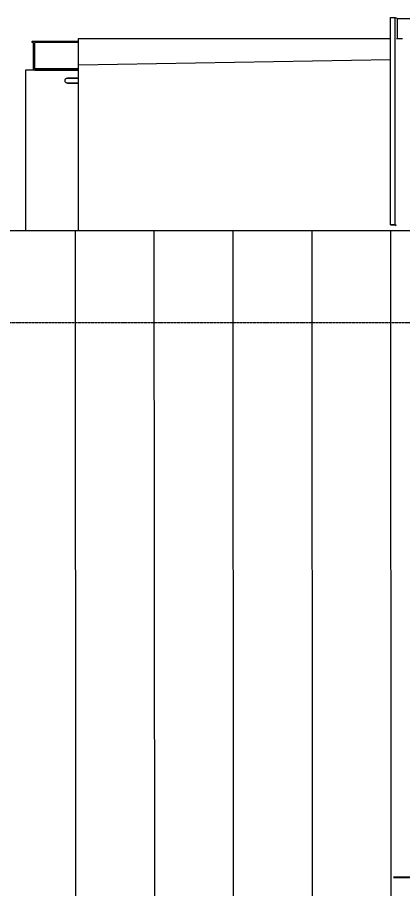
# Model space of a CAD drawing. Header units: millimetres. Extents: x -32 to 417638015, y -35 to 175284279.
# Drawn here: x 416918799 to 416921726, y 175247643 to 175254264 of the extents above; entities that cross this region are included whole.
import ezdxf
from ezdxf import colors
from ezdxf.entities.mleader import LeaderData, LeaderLine
from ezdxf.math import Vec2, Vec3

# ---------------------------------------------------------------- set-up
doc = ezdxf.new("R2010")
doc.units = ezdxf.units.MM
doc.linetypes.add('ADSK_Линия сетки', pattern=[25, 20, -2.5, 0, -2.5])
doc.layers.add('_ЭМ_Надписи', color=7, linetype='Continuous')
for name, color, linetype, lineweight in [('Крыша', 7, 'Continuous', 9), ('Крыша штриховка', 7, 'Continuous', 9), ('Обобщенные модели', 7, 'Continuous', 18), ('Ограждение', 7, 'Continuous', 9), ('Оси', 253, 'Continuous', 9), ('Перекрытие', 7, 'Continuous', 18), ('Стены внутренние', 7, 'Continuous', 18), ('Стены наружные', 7, 'Continuous', 18), ('ШТРИХОВКА', 252, 'Continuous', 15)]:
    doc.layers.add(name, color=color, linetype=linetype, lineweight=lineweight)
doc.layers.add('Линии', color=7, linetype='Continuous', lineweight=9, true_color=0x00a600)
doc.styles.add('ЭОМ', font='isocpeur.ttf', dxfattribs={"width": 0.85, "height": 250})

# ---------------------------------------------------------------- blocks, each defined once
blk = doc.blocks.new('План 2 этажа')
at = {"layer": 'Крыша штриховка'}
h = blk.add_hatch(dxfattribs=at)
h.set_pattern_fill('FP_9', color=8, style=0, pattern_type=2)
h.set_pattern_definition([(270, (842.4123730537249, -16860.62240958988), (600, 3.673940397442059e-14), [])])
h.paths.add_polyline_path([(33323.74141419999, 13727.56721664619), (38561.40118747496, 13727.56721664619), (38561.40118747496, 13870.52345378857), (38536.45710307837, 13870.22959317787), (38450.57776135445, 21210.01757361862), (38450.57776135445, 21260.01757361865), (38561.40118747496, 21260.01757361865), (38561.40118747496, 21280.01757361874), (32084.06945066579, 21280.01757361874), (32132.05771873513, 21244.23041718635), (30695.26032159291, 19317.57779851179), (30795.99259297637, 19317.57779851179), (30775.17312824161, 19257.57779851176), (30650.5154397221, 19257.57779851176), (29869.54052628763, 18211.89248754696), (29870.68898579915, 18210.71753710327), (25704.64487799379, 13743.18219131012), (31635.99602022668, 13727.56721664619), (32964.78362577595, 13727.56721664619)])
h.paths.add_polyline_path([(11561.35737305373, 13740.41590899014), (11561.35737305373, 13740.52121366214), (11526.90253765561, 13740.50661536865)])
h.paths.add_polyline_path([(24101.35259341553, 13747.40304551386), (24081.95149433427, 13775.51460930358), (24089.82529589528, 13775.51460930358), (20054.74841904279, 18104.10539740284), (20056.47840156074, 18105.418891993), (20054.74841904279, 18104.41626330208), (19974.30713672895, 18230.27166646549), (19576.17915188265, 18230.27166646551), (19104.57185560354, 19591.0267576683), (18087.47824895289, 21182.33313963877), (18240.31163832342, 21280.01757361874), (11501.35737305379, 21280.01757361874), (11501.35737305379, 21221.22453347323), (11611.35737305379, 21221.22453347323), (11611.35737305379, 13801.2245334732), (11561.35737305379, 13801.2245334732), (11561.35737305379, 13780.41604760324), (23901.78231951559, 13747.92843756972)])
h.paths.add_polyline_path([(33423.96931647859, 13905.44827715147), (33421.46931647859, 13905.44827715147), (33420.91215508815, 13996.09896663118), (33403.90736204444, 13999.98019967676), (33385.21356566291, 14015.65609071476), (33375.77306504513, 14035.73118272199), (33376.46931647859, 14192.98216862268), (33379.48464731057, 14197.95965622224), (33383.16804628936, 14200.70759348193), (33394.3298871945, 14204.67011636771), (33409.36827938142, 14207.37405657918), (33426.46931647859, 14208.43301834129), (33451.46931647859, 14206.36299698904), (33464.77158981928, 14202.72078343252), (33472.38280845492, 14198.75878977624), (33474.765607793, 14196.98114279278), (33476.46931647859, 14192.98216862228), (33476.46931647859, 14033.81371124303), (33465.56089060195, 14013.16213150732), (33447.17518431653, 13999.5565600233), (33431.46931647859, 13994.83058080769), (33430.7994434975, 13905.44827715147), (33425.17522125307, 13905.44827715147)])
h.paths.add_polyline_path([(16661.35737305379, 13905.44827715147), (16656.35737305379, 13905.44827715147), (16655.80021166336, 13996.09896663129), (16638.79541861964, 13999.98019967687), (16620.10162223811, 14015.65609071486), (16610.66112162033, 14035.73118272208), (16611.35737305379, 14192.98216862257), (16614.37270388578, 14197.95965622235), (16618.05610286456, 14200.70759348203), (16629.21794376971, 14204.67011636782), (16644.25633595663, 14207.3740565793), (16661.35737305379, 14208.43301834139), (16686.35737305379, 14206.36299698914), (16699.65964639449, 14202.72078343262), (16707.27086503012, 14198.75878977635), (16709.6536643682, 14196.98114279288), (16711.35737305379, 14192.98216862278), (16711.35737305379, 14033.8137112431), (16700.44894717715, 14013.16213150743), (16682.06324089185, 13999.55656002341), (16666.35737305379, 13994.8305808078), (16665.6875000727, 13905.44827715147), (16662.65146827931, 13905.44827715147)])
at = {"layer": 'Крыша', "color": 8}
blk.add_line((38561.40118747496, 21280.01757361872), (32084.06945066573, 21280.01757361872), dxfattribs=at)
at = {"layer": 'Линии', "color": 8}
blk.add_line((34124.11013538245, 22542.24068180552), (36495.36088201916, 22583.63101754915), dxfattribs=at)
at = {"layer": 'Обобщенные модели', "color": 8}
for p, q in [((36495.36088201913, 22902.66326534186), (36530.36088201913, 22902.66326534187)), ((36495.36088201914, 21326.97086052233), (36495.36088201913, 22902.66326534186)), ((36530.36088201913, 22902.66326534187), (36547.36088201913, 22894.24132872502)), ((36530.36088201914, 21326.97086052233), (36530.36088201913, 22902.66326534187)), ((36547.36088201913, 22894.24132872502), (36645.06088201913, 22894.24132872502)), ((36547.36088201913, 22742.8210783914), (36547.36088201913, 22894.24132872502)), ((36530.36088201914, 21326.97086052233), (36495.36088201914, 21326.97086052233)), ((36495.36088201914, 21326.97086052233), (36495.36088201914, 21326.71038825584)), ((36495.36088201914, 21326.71038825584), (36529.29717811436, 21326.71038825584)), ((36529.29717811436, 21326.71038825584), (36538.10299180426, 21322.34791738783)), ((36539.98694291386, 21322.20203259732), (36530.36088201914, 21326.97086052233))]:
    blk.add_line(p, q, dxfattribs=at)
at = {"layer": 'Ограждение', "color": 8, "flags": 128}
for points in [[(34020.72826488501, 22422.24068180557), (34020.74426275179, 22423.04046848931), (34020.79223075895, 22423.83897568496), (34020.87209216793, 22424.63492595135), (34020.98371921749, 22425.42704593786), (34021.12693332818, 22426.21406842148), (34021.30150538796, 22426.99473433412), (34021.50715611879, 22427.76779477686), (34021.74355652335, 22428.5320130179), (34022.01032841144, 22429.28616647108), (34022.30704500495, 22430.02904865175), (34022.6332316206, 22430.75947110689), (34022.98836642942, 22431.47626531641), (34023.37188129145, 22432.17828456245), (34023.78316266474, 22432.86440576399), (34024.22155258681, 22433.53353127348), (34024.68634972732, 22434.18459063282), (34025.17681050998, 22434.81654228594), (34025.69215030219, 22435.428375245), (34026.23154467019, 22436.01911070778), (34026.79413069806, 22436.58780362356), (34027.37900836817, 22437.13354420499), (34027.98524200103, 22437.65545938355), (34028.61186175214, 22438.1527142063), (34029.25786516356, 22438.6245131716), (34029.92221876764, 22439.07010150173), (34030.60385974035, 22439.48876635044), (34031.30169760153, 22439.87983794327), (34032.01461595948, 22440.2426906491), (34032.74147429688, 22440.57674398101), (34033.48110979547, 22440.88146352492), (34034.23233919623, 22441.15636179456), (34034.99396069237, 22441.40099901136), (34035.76475585196, 22441.61498380794), (34036.54349156717, 22441.79797385428), (34037.328922027, 22441.94967640534), (34038.11979071024, 22442.06984876941), (34038.91483239571, 22442.15829869633), (34039.71277518634, 22442.21488468508), (34040.51234254384, 22442.23951621017), (34040.72826488501, 22442.24068180558)], [(34040.72826488501, 22402.24068180557), (34039.92847820127, 22402.25667967235), (34039.12997100563, 22402.30464767952), (34038.33402073923, 22402.3845090885), (34037.54190075272, 22402.49613613806), (34036.7548782691, 22402.63935024875), (34035.97421235646, 22402.81392230853), (34035.20115191372, 22403.01957303936), (34034.43693367269, 22403.25597344392), (34033.6827802195, 22403.52274533201), (34032.93989803883, 22403.81946192551), (34032.20947558369, 22404.14564854117), (34031.49268137417, 22404.50078334999), (34030.79066212813, 22404.88429821202), (34030.10454092659, 22405.2955795853), (34029.4354154171, 22405.73396950738), (34028.78435605777, 22406.19876664789), (34028.15240440464, 22406.68922743055), (34027.54057144557, 22407.20456722275), (34026.9498359828, 22407.74396159076), (34026.38114306701, 22408.30654761863), (34025.83540248559, 22408.89142528874), (34025.31348730703, 22409.4976589216), (34024.81623248428, 22410.12427867271), (34024.34443351899, 22410.77028208412), (34023.89884518885, 22411.43463568821), (34023.48018034014, 22412.11627666092), (34023.08910874731, 22412.8141145221), (34022.72625604147, 22413.52703288004), (34022.39220270958, 22414.25389121745), (34022.08748316566, 22414.99352671604), (34021.81258489601, 22415.7447561168), (34021.56794767922, 22416.50637761294), (34021.35396288264, 22417.27717277253), (34021.17097283631, 22418.05590848774), (34021.01927028524, 22418.84133894756), (34020.89909792117, 22419.63220763081), (34020.81064799426, 22420.42724931628), (34020.75406200549, 22421.2251921069), (34020.72943048041, 22422.02475946441), (34020.72826488501, 22422.24068180557)], [(34124.11013538249, 22442.24068180558), (34120.8613318055, 22442.24068180558), (34116.95800224229, 22442.24068180558), (34113.0927000286, 22442.24068180558), (34109.27160882339, 22442.24068180558), (34105.5008415575, 22442.24068180558), (34101.78643065415, 22442.24068180558), (34098.1343183784, 22442.24068180558), (34094.55034733086, 22442.24068180558), (34091.04025110063, 22442.24068180558), (34087.60964509292, 22442.24068180558), (34084.26401754551, 22442.24068180558), (34081.00872074877, 22442.24068180558), (34077.84896248316, 22442.24068180558), (34074.78979768787, 22442.24068180558), (34071.83612037396, 22442.24068180558), (34068.99265579506, 22442.24068180558), (34066.26395288792, 22442.24068180558), (34063.6543769951, 22442.24068180558), (34061.16810288136, 22442.24068180558), (34058.80910805491, 22442.24068180558), (34056.58116640422, 22442.24068180558), (34054.48784216068, 22442.24068180558), (34052.53248419651, 22442.24068180558), (34050.71822066735, 22442.24068180558), (34049.04795400783, 22442.24068180558), (34047.52435628828, 22442.24068180558), (34046.14986494005, 22442.24068180558), (34044.92667885609, 22442.24068180558), (34043.85675487318, 22442.24068180558), (34042.94180464147, 22442.24068180558), (34042.18329188616, 22442.24068180558), (34041.58243006584, 22442.24068180558), (34041.14018043125, 22442.24068180558), (34040.85725048745, 22442.24068180558), (34040.73409286201, 22442.24068180558), (34040.72826488501, 22442.24068180558)], [(34040.72826488501, 22442.24068180558), (34040.80825421891, 22442.24068180558), (34041.04809425475, 22442.24068180558), (34041.44740129961, 22442.24068180558), (34042.00553654744, 22442.24068180558), (34042.72160710088, 22442.24068180558), (34043.5944673998, 22442.24068180558), (34044.62272105393, 22442.24068180558), (34045.80472307676, 22442.24068180558), (34047.13858251722, 22442.24068180558), (34048.62216548472, 22442.24068180558), (34050.25309856301, 22442.24068180558), (34052.02877260707, 22442.24068180558), (34053.94634691724, 22442.24068180558), (34056.00275378366, 22442.24068180558), (34058.19470339404, 22442.24068180558), (34060.51868909657, 22442.24068180558), (34062.97099300991, 22442.24068180558), (34065.54769197091, 22442.24068180558), (34068.24466381091, 22442.24068180558), (34071.05759395029, 22442.24068180558), (34073.98198230087, 22442.24068180558), (34077.01315046514, 22442.24068180558), (34080.14624922066, 22442.24068180558), (34083.37626627776, 22442.24068180558), (34086.69803429819, 22442.24068180558), (34090.10623916172, 22442.24068180558), (34093.59542846764, 22442.24068180558), (34097.16002025732, 22442.24068180558), (34100.79431194438, 22442.24068180558), (34104.49248943733, 22442.24068180558), (34108.24863644112, 22442.24068180558), (34112.05674392181, 22442.24068180558), (34115.91071971977, 22442.24068180558), (34119.80439829586, 22442.24068180558), (34123.73155059497, 22442.24068180558)], [(34124.11013538249, 22402.24068180557), (34120.8613318055, 22402.24068180557), (34116.95800224229, 22402.24068180557), (34113.0927000286, 22402.24068180557), (34109.27160882339, 22402.24068180557), (34105.5008415575, 22402.24068180557), (34101.78643065415, 22402.24068180557), (34098.1343183784, 22402.24068180557), (34094.55034733086, 22402.24068180557), (34091.04025110063, 22402.24068180557), (34087.60964509292, 22402.24068180557), (34084.26401754551, 22402.24068180557), (34081.00872074877, 22402.24068180557), (34077.84896248316, 22402.24068180557), (34074.78979768787, 22402.24068180557), (34071.83612037396, 22402.24068180557), (34068.99265579506, 22402.24068180557), (34066.26395288792, 22402.24068180557), (34063.6543769951, 22402.24068180557), (34061.16810288136, 22402.24068180557), (34058.80910805491, 22402.24068180557), (34056.58116640422, 22402.24068180557), (34054.48784216068, 22402.24068180557), (34052.53248419651, 22402.24068180557), (34050.71822066735, 22402.24068180557), (34049.04795400783, 22402.24068180557), (34047.52435628828, 22402.24068180557), (34046.14986494005, 22402.24068180557), (34044.92667885609, 22402.24068180557), (34043.85675487318, 22402.24068180557), (34042.94180464147, 22402.24068180557), (34042.18329188616, 22402.24068180557), (34041.58243006584, 22402.24068180557), (34041.14018043125, 22402.24068180557), (34040.85725048745, 22402.24068180557), (34040.73409286201, 22402.24068180557), (34040.72826488501, 22402.24068180557)], [(34040.72826488501, 22402.24068180557), (34040.80825421891, 22402.24068180557), (34041.04809425475, 22402.24068180557), (34041.44740129961, 22402.24068180557), (34042.00553654744, 22402.24068180557), (34042.72160710088, 22402.24068180557), (34043.5944673998, 22402.24068180557), (34044.62272105393, 22402.24068180557), (34045.80472307676, 22402.24068180557), (34047.13858251722, 22402.24068180557), (34048.62216548472, 22402.24068180557), (34050.25309856301, 22402.24068180557), (34052.02877260707, 22402.24068180557), (34053.94634691724, 22402.24068180557), (34056.00275378366, 22402.24068180557), (34058.19470339404, 22402.24068180557), (34060.51868909657, 22402.24068180557), (34062.97099300991, 22402.24068180557), (34065.54769197091, 22402.24068180557), (34068.24466381091, 22402.24068180557), (34071.05759395029, 22402.24068180557), (34073.98198230087, 22402.24068180557), (34077.01315046514, 22402.24068180557), (34080.14624922066, 22402.24068180557), (34083.37626627776, 22402.24068180557), (34086.69803429819, 22402.24068180557), (34090.10623916172, 22402.24068180557), (34093.59542846764, 22402.24068180557), (34097.16002025732, 22402.24068180557), (34100.79431194438, 22402.24068180557), (34104.49248943733, 22402.24068180557), (34108.24863644112, 22402.24068180557), (34112.05674392181, 22402.24068180557), (34115.91071971977, 22402.24068180557), (34119.80439829586, 22402.24068180557), (34123.73155059497, 22402.24068180557)]]:
    blk.add_lwpolyline(points, dxfattribs=at)
at = {"layer": 'Оси', "color": 8, "linetype": 'ADSK_Линия сетки'}
blk.add_line((-9428.37116507889, 20583.69959040972), (56691.21025106532, 20583.69959040951), dxfattribs=at)
at = {"layer": 'Перекрытие', "color": 8}
for p, q in [((34124.11013538245, 22742.8210783914), (36495.36088201916, 22742.8210783914)), ((34124.11013538245, 21280.01757361872), (34124.11013538245, 22742.8210783914)), ((36539.96012784622, 22742.8210783914), (36585.54925391282, 22742.8210783914)), ((33720.72826488497, 22502.24068180554), (33720.72826488497, 21280.01757361872)), ((33780.72826488497, 22502.24068180554), (33720.72826488497, 22502.24068180554))]:
    blk.add_line(p, q, dxfattribs=at)
at = {"layer": 'Стены внутренние', "color": 8}
for p, q in [((33790.72826488497, 22512.24068180555), (33790.72826488497, 22712.24068180555)), ((34124.11013538245, 22512.24068180555), (33790.72826488497, 22512.24068180555))]:
    blk.add_line(p, q, dxfattribs=at)
at = {"layer": 'Стены наружные', "color": 8}
for p, q in [((33770.72826488497, 22722.24068180554), (34124.11013538245, 22722.24068180554)), ((33770.72826488497, 22712.24068180554), (33770.72826488497, 22722.24068180554)), ((33780.72826488497, 22712.24068180554), (33770.72826488497, 22712.24068180554)), ((33780.72826488497, 22502.24068180554), (33780.72826488497, 22712.24068180554)), ((34124.11013538245, 22712.24068180554), (33790.72826488497, 22712.24068180554)), ((33790.72826488497, 22512.24068180555), (33790.72826488497, 22510.01757361861)), ((33790.72826488497, 22510.01757361861), (34124.11013538245, 22510.01757361861)), ((33790.72826488497, 22502.24068180554), (33780.72826488497, 22502.24068180554)), ((33790.72826488497, 22500.01757361861), (33790.72826488497, 22502.24068180554)), ((34124.11013538245, 22500.01757361861), (33790.72826488497, 22500.01757361861))]:
    blk.add_line(p, q, dxfattribs=at)

msp = doc.modelspace()

# ---------------------------------------------------------------- block references
at = {"layer": 'ШТРИХОВКА'}
msp.add_blockref('План 2 этажа', (416885140.0062945, 175231360.8653707), dxfattribs=at)

# ---------------------------------------------------------------- next in the draw order: leaders
at = {"layer": '_ЭМ_Надписи', "color": 7, "ltscale": 5}
ml = msp.add_multileader_mtext('Standard', dxfattribs=at)
ml.set_content('{\\fGOST Common|b0|i0|c204|p34;\\W0.9;\\C256;2ЩРС-2\\fISOCPEUR|b0|i0|c204|p34;\\W0.85; Гр.9 Эл.суш.\\P\\fGOST Common|b0|i0|c0|p34;\\W0.9;h=\\fGOST Common|b0|i0|c204|p34;0\\fGOST Common|b0|i0|c0|p34;.\\fGOST Common|b0|i0|c204|p34;9м \\fGOST Common|b0|i0|c0|p34;L=1\\fGOST Common|b0|i0|c204|p34;м}', color=1, style='ЭОМ')
ml.set_leader_properties()
ml.build(insert=Vec2(0, 0))
ml.multileader.update_dxf_attribs({"text_left_attachment_type": 6, "text_right_attachment_type": 6, "dogleg_length": 0, "arrow_head_size": 200})
ctx = ml.context
ctx.base_point, ctx.char_height, ctx.arrow_head_size, ctx.landing_gap_size, ctx.plane_origin = Vec3(416922100.7333246, 175247728.2099462), 250, 200, 0, Vec3(416901427.2806903, 175260944.6829844)
ctx.left_attachment, ctx.right_attachment = 6, 6
notes = []
notes.append((ctx, [(1, (1, 1, 0), (416923751.9833246, 175247728.2099462), (-1, 0), 0, [(0, [(416926312.9927413, 175245165.7537617)], 0, [])])]))
ctx.mtext.insert, ctx.mtext.width, ctx.mtext.defined_height, ctx.mtext.flow_direction = Vec3(416922100.7333246, 175248028.2099462), 2073.809115969734, 545.6159617257083, 5
for ctx, leaders in notes:
    for number, flags, end, landing, length, lines in leaders:
        leader = LeaderData()
        leader.index, (leader.has_last_leader_line, leader.has_dogleg_vector, leader.attachment_direction) = number, flags
        leader.last_leader_point, leader.dogleg_vector, leader.dogleg_length = Vec3(end), Vec3(landing), length
        for number, points, colour, breaks in lines:
            line = LeaderLine()
            line.index, line.vertices, line.color, line.breaks = number, Vec3.list(points), colors.encode_raw_color(colour), breaks
            leader.lines.append(line)
        ctx.leaders.append(leader)

doc.saveas('drawing.dxf')
